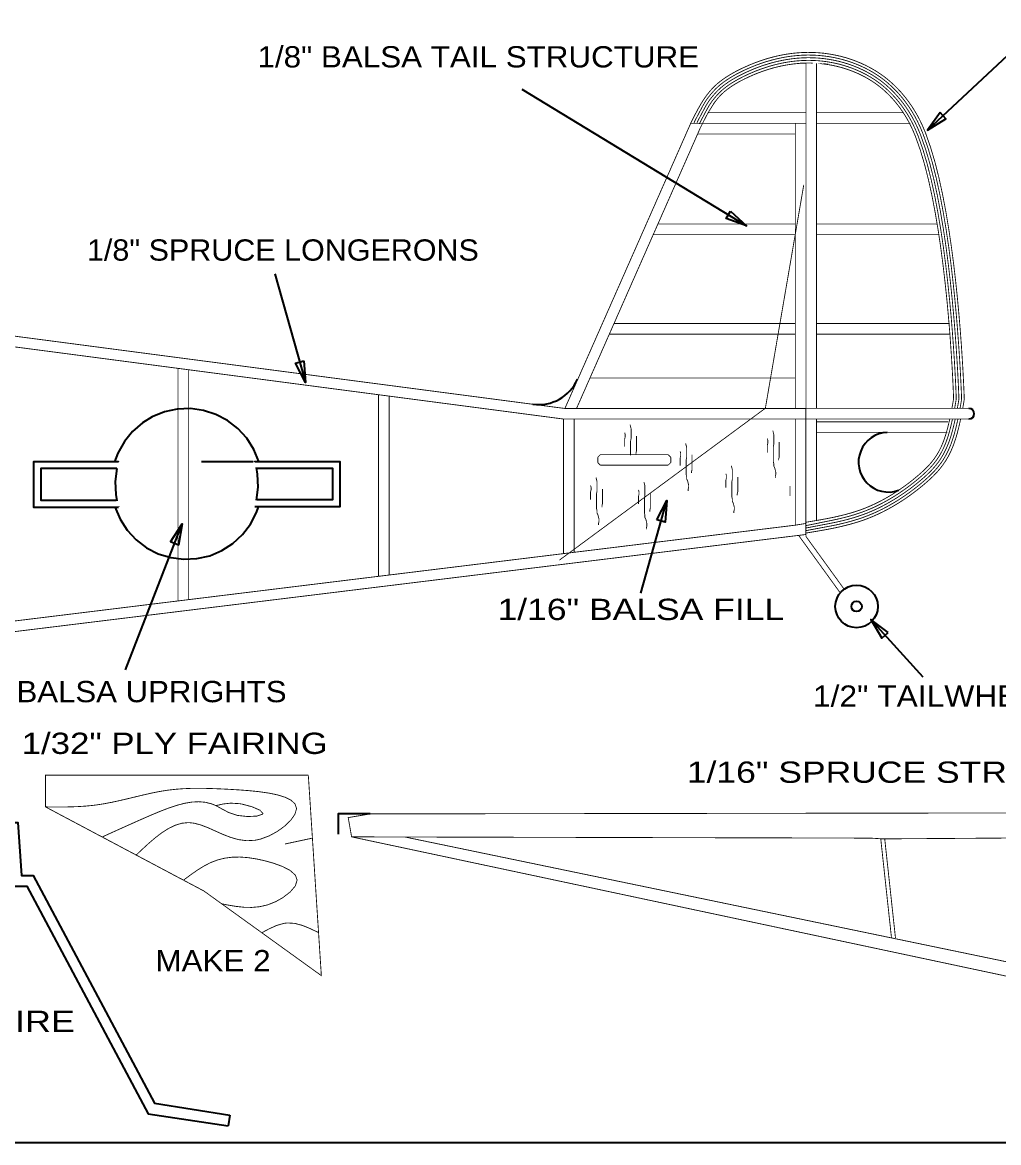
# Model space of a CAD drawing. Extents: x 0.4 to 42.7, y 0.1 to 28.
# Drawn here: x 16.27 to 27.75, y 0.14 to 13.3 of the extents above; entities that cross this region are included whole.
import ezdxf
from ezdxf.enums import TextEntityAlignment as Align

# ---------------------------------------------------------------- set-up
doc = ezdxf.new("R2010")
doc.units = 0
doc.header["$MEASUREMENT"] = 0
doc.linetypes.add('HIDDEN', pattern=[0.375, 0.25, -0.125])
doc.layers.get('0').update_dxf_attribs({"color": 1, "linetype": 'CONTINUOUS'})

msp = doc.modelspace()

# ---------------------------------------------------------------- linework, layer by layer
at = {"color": 7, "linetype": 'Continuous'}
for points in [[(42.7447, 0.1409), (42.7447, 28.0482), (0.3881, 28.0482), (0.3881, 0.1409), (42.7447, 0.1409)], [(28.0809, 13.1263), (26.9094, 12.0367)], [(22.1425, 12.5184), (24.7848, 10.9112)], [(27.0585, 12.2436), (26.9094, 12.0367), (27.1266, 12.1704), (27.0585, 12.2436)], [(24.5971, 11.0839), (24.7848, 10.9112), (24.5451, 10.9984), (24.5971, 11.0839)], [(19.2396, 10.3486), (19.6019, 9.071)], [(19.5818, 9.3253), (19.6019, 9.071), (19.4855, 9.298), (19.5818, 9.3253)], [(19.0516, 8.1415), (18.9933, 8.2844), (18.911, 8.415), (18.8074, 8.5294), (18.6854, 8.624), (18.5488, 8.696), (18.4018, 8.7432), (18.2489, 8.7641), (18.0946, 8.7582), (17.9437, 8.7255), (17.8008, 8.6672), (17.6866, 8.5971)], [(17.6866, 8.5971), (17.5699, 8.4961), (17.4725, 8.3763), (17.3974, 8.2415), (17.3586, 8.1383)], [(17.3736, 8.1391), (16.4042, 8.1391), (16.4042, 7.6048), (17.4042, 7.6048)], [(17.3826, 8.06), (16.4904, 8.06), (16.4904, 7.6893), (17.3782, 7.6893)], [(17.3831, 8.0609), (17.3634, 7.9088), (17.3704, 7.7555), (17.3833, 7.682)], [(17.4042, 8.1386), (17.4042, 8.1391), (17.3736, 8.1391)], [(18.3775, 8.1412), (18.9866, 8.1412)], [(19.0347, 8.1433), (20.0041, 8.1433), (20.0041, 7.6089), (19.0041, 7.6089)], [(19.0041, 8.1417), (19.0041, 8.1433), (19.0347, 8.1433)], [(19.0052, 8.1401), (19.0041, 8.1433)], [(19.0254, 7.6877), (19.0449, 7.8398), (19.038, 7.9931), (19.0239, 8.0714)], [(19.0257, 8.0641), (19.918, 8.0641), (19.918, 7.6934), (19.0301, 7.6934)], [(23.541, 6.5977), (23.846, 7.6846)], [(23.7302, 7.4573), (23.846, 7.6846), (23.8265, 7.4303), (23.7302, 7.4573)], [(17.3624, 7.609), (17.4222, 7.4667), (17.5058, 7.3369), (17.6106, 7.2236), (17.7337, 7.1303), (17.871, 7.0597), (18.0183, 7.014), (18.1715, 6.9946), (18.3257, 7.0022), (18.4762, 7.0363), (18.6186, 7.0961), (18.7482, 7.1797), (18.8616, 7.2846), (18.9549, 7.4076), (19.0256, 7.5449), (19.0493, 7.6107)], [(17.4015, 7.6133), (17.404, 7.6053)], [(17.404, 7.6053), (17.4042, 7.6048)], [(17.4042, 7.6048), (17.4042, 7.6053)], [(19.0041, 7.6089), (19.0043, 7.6095)], [(19.0041, 7.6089), (19.0041, 7.6094)], [(17.4854, 5.696), (18.1528, 7.4121)], [(18.0155, 7.1971), (18.1528, 7.4121), (18.1088, 7.1609), (18.0155, 7.1971)], [(26.8593, 5.6082), (26.2444, 6.2868)], [(26.4493, 6.1352), (26.2444, 6.2868), (26.3752, 6.068), (26.4493, 6.1352)], [(20.3599, 4.0024), (19.9863, 4.0024), (19.9863, 3.7646)], [(11.5866, 0.4621), (12.4717, 0.6043), (13.8992, 3.2792), (14.0379, 3.2792), (14.0795, 3.9029), (16.2205, 3.9029), (16.2619, 3.2792), (16.4006, 3.2792), (17.8281, 0.6043), (18.7132, 0.4621)], [(11.6065, 0.3387), (12.5529, 0.4908), (13.9743, 3.1542), (14.1548, 3.1542), (14.1964, 3.7779), (16.1034, 3.7779), (16.145, 3.1542), (16.3257, 3.1542), (17.7532, 0.4794), (18.6933, 0.3387)], [(18.7132, 0.4621), (18.6933, 0.3387)]]:
    msp.add_lwpolyline(points, dxfattribs=at)
at = {"color": 7, "linetype": 'Continuous', "const_width": 0.01}
for points in [[(24.1277, 12.1155), (24.1562, 12.1731), (24.1853, 12.2303), (24.2154, 12.2866), (24.2468, 12.3417), (24.2801, 12.3949), (24.3158, 12.446), (24.3544, 12.4946), (24.3962, 12.54), (24.3965, 12.5403), (24.442, 12.5824), (24.4908, 12.6213), (24.5425, 12.6573), (24.5963, 12.6908), (24.6519, 12.7219), (24.7078, 12.7505), (24.7656, 12.7779), (24.824, 12.8035), (24.8831, 12.8272), (24.943, 12.849), (25.0033, 12.8689), (25.0641, 12.8867), (25.1254, 12.9024), (25.1871, 12.916), (25.2493, 12.9273), (25.3118, 12.9364), (25.3747, 12.9431), (25.4378, 12.9473), (25.501, 12.9491), (25.5644, 12.9483), (25.5666, 12.9483), (25.6299, 12.9448), (25.6935, 12.9388), (25.7567, 12.9301), (25.8196, 12.9189), (25.8821, 12.9051), (25.9439, 12.8887), (26.005, 12.8697), (26.0653, 12.8481), (26.1244, 12.824), (26.1823, 12.7973), (26.2389, 12.7681), (26.2942, 12.7363), (26.3477, 12.702), (26.3995, 12.6651), (26.415, 12.6534), (26.4644, 12.6132), (26.5116, 12.5707), (26.557, 12.5261), (26.6003, 12.4794), (26.6415, 12.4309), (26.6804, 12.3807), (26.7171, 12.329), (26.7516, 12.276), (26.7837, 12.2218), (26.8134, 12.1667), (26.828, 12.1376), (26.8542, 12.0811), (26.8787, 12.0232), (26.8896, 11.9958), (26.9456, 11.837), (26.9971, 11.664), (27.044, 11.4792), (27.0865, 11.2849), (27.1251, 11.0837), (27.1596, 10.878), (27.1903, 10.6701), (27.2177, 10.4625), (27.2416, 10.2576), (27.2624, 10.0579), (27.2802, 9.8657), (27.2955, 9.6834), (27.3081, 9.5136), (27.3184, 9.3585), (27.3266, 9.2207), (27.3329, 9.1025), (27.3373, 9.0064), (27.3403, 8.9348), (27.3419, 8.8901), (27.3426, 8.8747), (27.3426, 8.8747), (27.3403, 8.8614), (27.3346, 8.8248), (27.3249, 8.7697), (27.3244, 8.7666)], [(24.3804, 12.4767), (24.3804, 12.4767), (24.4186, 12.5182), (24.4624, 12.5587), (24.5095, 12.5962), (24.5596, 12.6312), (24.6121, 12.6639), (24.6667, 12.6944), (24.7216, 12.7225), (24.7785, 12.7495), (24.8361, 12.7747), (24.8944, 12.7981), (24.9532, 12.8195), (25.0125, 12.8391), (25.0724, 12.8566), (25.1326, 12.8721), (25.1934, 12.8854), (25.2544, 12.8965), (25.3158, 12.9054), (25.3774, 12.9119), (25.3774, 12.9119), (25.4393, 12.9161), (25.5013, 12.9179), (25.5642, 12.9171), (25.6277, 12.9137), (25.6898, 12.9077), (25.7518, 12.8992), (25.8135, 12.8882), (25.8746, 12.8747), (25.9353, 12.8586), (25.9951, 12.84), (26.0541, 12.8189), (26.1118, 12.7953), (26.1686, 12.7692), (26.224, 12.7406), (26.2778, 12.7095), (26.3302, 12.676), (26.381, 12.6399), (26.3956, 12.6288), (26.444, 12.5894), (26.4902, 12.5479), (26.5346, 12.5043), (26.5769, 12.4586), (26.6172, 12.4111), (26.6552, 12.362), (26.6913, 12.3114), (26.7249, 12.2595), (26.7563, 12.2064), (26.7857, 12.1523), (26.7998, 12.124), (26.8257, 12.0685), (26.8496, 12.0113), (26.8602, 11.9848), (26.9159, 11.8273), (26.9669, 11.6557), (27.0134, 11.4719), (27.0559, 11.2786), (27.0941, 11.0782), (27.1286, 10.8731), (27.1594, 10.6658), (27.1866, 10.4587), (27.2104, 10.2542), (27.2313, 10.0548), (27.2491, 9.8629), (27.2642, 9.681), (27.2768, 9.5114), (27.2872, 9.3566), (27.2953, 9.219), (27.3014, 9.101), (27.3014, 9.101), (27.306, 9.0051), (27.306, 9.0051), (27.3091, 8.9336), (27.3106, 8.8889), (27.3111, 8.8749), (27.3038, 8.83), (27.2943, 8.7752), (27.2926, 8.7666)], [(24.4035, 12.4556), (24.4035, 12.4556), (24.4407, 12.4961), (24.4828, 12.535), (24.5282, 12.5712), (24.5768, 12.6051), (24.6281, 12.6369), (24.6814, 12.6668), (24.7355, 12.6945), (24.7914, 12.721), (24.8481, 12.7459), (24.9054, 12.7689), (24.9633, 12.79), (25.0218, 12.8092), (25.0806, 12.8265), (25.1399, 12.8417), (25.1995, 12.8547), (25.2595, 12.8657), (25.3197, 12.8744), (25.3802, 12.8808), (25.4408, 12.8849), (25.4408, 12.8849), (25.5015, 12.8866), (25.5632, 12.8859), (25.6254, 12.8825), (25.6862, 12.8767), (25.747, 12.8684), (25.8073, 12.8576), (25.8673, 12.8443), (25.9266, 12.8286), (25.9852, 12.8104), (26.0428, 12.7897), (26.0994, 12.7666), (26.1548, 12.7411), (26.209, 12.7132), (26.2617, 12.6828), (26.3127, 12.6501), (26.3625, 12.6148), (26.3764, 12.6042), (26.4238, 12.5657), (26.4688, 12.5252), (26.5122, 12.4825), (26.5535, 12.4379), (26.5929, 12.3914), (26.6301, 12.3434), (26.6654, 12.2938), (26.6984, 12.243), (26.7293, 12.191), (26.7579, 12.1378), (26.7716, 12.1104), (26.7969, 12.0558), (26.8207, 11.9995), (26.8309, 11.9738), (26.8862, 11.8176), (26.9368, 11.6474), (26.9832, 11.4648), (27.0253, 11.2724), (27.0634, 11.0727), (27.0977, 10.8682), (27.1285, 10.6615), (27.1555, 10.4548), (27.1794, 10.2508), (27.2002, 10.0517), (27.218, 9.8602), (27.2331, 9.6785), (27.2457, 9.5092), (27.2559, 9.3546), (27.2641, 9.2172), (27.2703, 9.0994), (27.2748, 9.0037), (27.2748, 9.0037), (27.2778, 8.9324), (27.2778, 8.9324), (27.2795, 8.8878), (27.2799, 8.8769), (27.2731, 8.8352), (27.2635, 8.7808), (27.2608, 8.7666)], [(24.4264, 12.4344), (24.4264, 12.4344), (24.4629, 12.474), (24.5032, 12.5112), (24.5469, 12.5461), (24.5939, 12.579), (24.6439, 12.61), (24.6962, 12.6392), (24.7492, 12.6664), (24.8045, 12.6926), (24.8602, 12.717), (24.9166, 12.7397), (24.9735, 12.7605), (25.031, 12.7794), (25.0889, 12.7963), (25.147, 12.8112), (25.2056, 12.8241), (25.2644, 12.8348), (25.3236, 12.8434), (25.3829, 12.8497), (25.4422, 12.8537), (25.5018, 12.8554), (25.5018, 12.8554), (25.5621, 12.8546), (25.623, 12.8513), (25.6826, 12.8456), (25.7421, 12.8375), (25.8012, 12.8269), (25.8598, 12.8139), (25.918, 12.7985), (25.9752, 12.7807), (26.0316, 12.7605), (26.087, 12.7379), (26.1412, 12.713), (26.1941, 12.6857), (26.2454, 12.6561), (26.2952, 12.6242), (26.3439, 12.5896), (26.357, 12.5796), (26.4034, 12.5419), (26.4474, 12.5024), (26.4897, 12.4607), (26.53, 12.4172), (26.5686, 12.3718), (26.6051, 12.3247), (26.6394, 12.2762), (26.6719, 12.2265), (26.702, 12.1756), (26.7302, 12.1234), (26.7436, 12.0968), (26.7684, 12.0432), (26.7918, 11.9877), (26.8017, 11.9629), (26.8564, 11.808), (26.9065, 11.6391), (26.9528, 11.4576), (26.9947, 11.2661), (27.0326, 11.0672), (27.0669, 10.8634), (27.0974, 10.6571), (27.1246, 10.451), (27.1483, 10.2473), (27.1691, 10.0487), (27.1869, 9.8574), (27.2019, 9.6761), (27.2144, 9.507), (27.2248, 9.3527), (27.233, 9.2154), (27.2391, 9.0979), (27.2437, 9.0023), (27.2466, 8.9311), (27.2466, 8.9311), (27.2483, 8.8867), (27.2483, 8.8867), (27.2484, 8.8789), (27.2423, 8.8404), (27.2328, 8.7863), (27.2291, 8.7666)], [(24.4493, 12.4132), (24.4493, 12.4132), (24.485, 12.4519), (24.5234, 12.4875), (24.5656, 12.5211), (24.6111, 12.5529), (24.6597, 12.5831), (24.7108, 12.6117), (24.763, 12.6384), (24.8174, 12.6641), (24.8723, 12.6882), (24.9278, 12.7105), (24.9839, 12.731), (25.0403, 12.7495), (25.0972, 12.7662), (25.1543, 12.7808), (25.2118, 12.7934), (25.2695, 12.804), (25.3275, 12.8123), (25.3856, 12.8185), (25.4437, 12.8225), (25.502, 12.8241), (25.5616, 12.8234), (25.5611, 12.8234), (25.6206, 12.8202), (25.679, 12.8146), (25.7372, 12.8066), (25.7951, 12.7963), (25.8525, 12.7836), (25.9093, 12.7685), (25.9654, 12.7511), (26.0204, 12.7313), (26.0746, 12.7093), (26.1275, 12.6849), (26.1791, 12.6583), (26.2292, 12.6294), (26.2777, 12.5983), (26.3254, 12.5644), (26.3377, 12.5551), (26.3832, 12.5181), (26.426, 12.4796), (26.4673, 12.439), (26.5067, 12.3964), (26.5443, 12.3521), (26.58, 12.3061), (26.6136, 12.2587), (26.6454, 12.21), (26.6748, 12.1602), (26.7025, 12.109), (26.7154, 12.0832), (26.7399, 12.0305), (26.763, 11.9759), (26.7723, 11.9519), (26.8267, 11.7983), (26.8765, 11.6308), (26.9223, 11.4504), (26.964, 11.2598), (27.0019, 11.0617), (27.036, 10.8585), (27.0664, 10.6528), (27.0935, 10.4471), (27.1172, 10.2439), (27.138, 10.0456), (27.1556, 9.8547), (27.1708, 9.6736), (27.1833, 9.5048), (27.1935, 9.3507), (27.2017, 9.2137), (27.208, 9.0963), (27.2124, 9.0009), (27.2153, 8.9299), (27.217, 8.8856), (27.217, 8.8856), (27.2172, 8.8822), (27.217, 8.8809), (27.2112, 8.8456), (27.2019, 8.7919), (27.1971, 8.7666)], [(25.4818, 12.1155), (25.4818, 12.8239)], [(25.6068, 12.2405), (25.6068, 12.8218)], [(24.3787, 12.4747), (24.3717, 12.4665), (24.3647, 12.4582), (24.3578, 12.4497), (24.3506, 12.4411), (24.3436, 12.4323), (24.3365, 12.4233), (24.3295, 12.4141), (24.3226, 12.4048), (24.3182, 12.3985), (24.3115, 12.3889), (24.3051, 12.3791), (24.2988, 12.3693), (24.2928, 12.3596), (24.2869, 12.3498), (24.2813, 12.34), (24.2757, 12.3303), (24.2702, 12.3206), (24.265, 12.311), (24.2599, 12.3016), (24.258, 12.2983), (24.2529, 12.2889), (24.2478, 12.2794), (24.2429, 12.27), (24.2378, 12.2605), (24.2327, 12.251), (24.2276, 12.2414), (24.2227, 12.232), (24.2177, 12.2227), (24.2128, 12.2131), (24.2079, 12.2037), (24.2028, 12.1941), (24.198, 12.1848), (24.1929, 12.1751), (24.1882, 12.1659), (24.1832, 12.1562), (24.1788, 12.1477), (24.1737, 12.1378), (24.1727, 12.136)], [(24.4026, 12.4545), (24.3956, 12.4464), (24.3887, 12.4381), (24.3819, 12.4298), (24.3749, 12.4214), (24.3681, 12.4129), (24.3612, 12.4042), (24.3545, 12.3954), (24.3479, 12.3864), (24.3438, 12.3806), (24.3374, 12.3714), (24.3312, 12.3621), (24.3253, 12.3527), (24.3195, 12.3433), (24.3137, 12.3339), (24.3083, 12.3244), (24.3029, 12.3149), (24.2976, 12.3054), (24.2923, 12.2959), (24.2872, 12.2866), (24.2855, 12.2835), (24.2804, 12.2741), (24.2753, 12.2647), (24.2704, 12.2553), (24.2653, 12.2458), (24.2604, 12.2364), (24.2553, 12.2269), (24.2504, 12.2175), (24.2454, 12.2081), (24.2405, 12.1987), (24.2356, 12.1892), (24.2307, 12.1798), (24.2257, 12.1704), (24.2208, 12.1608), (24.216, 12.1516), (24.2109, 12.1419), (24.206, 12.1325), (24.2014, 12.1236), (24.2006, 12.1217)], [(24.4264, 12.4344), (24.4196, 12.4263), (24.4126, 12.4181), (24.4058, 12.4099), (24.3992, 12.4017), (24.3924, 12.3934), (24.386, 12.3851), (24.3795, 12.3766), (24.3732, 12.3681), (24.3693, 12.3627), (24.3632, 12.3539), (24.3574, 12.3451), (24.3516, 12.3361), (24.3462, 12.3271), (24.3406, 12.318), (24.3353, 12.3088), (24.3301, 12.2995), (24.3248, 12.2903), (24.3197, 12.2809), (24.3146, 12.2716), (24.3131, 12.2686), (24.308, 12.2593), (24.3029, 12.2499), (24.2979, 12.2405), (24.2928, 12.2312), (24.2879, 12.2218), (24.283, 12.2124), (24.2781, 12.203), (24.273, 12.1936), (24.268, 12.1842), (24.2631, 12.1747), (24.2583, 12.1653), (24.2534, 12.1559), (24.2485, 12.1465), (24.2436, 12.1371), (24.2386, 12.1276), (24.2339, 12.1182), (24.229, 12.1088), (24.2283, 12.1075)], [(24.3938, 12.3432), (24.4493, 12.4132)], [(24.3938, 12.3394), (24.416, 12.3713)], [(24.2395, 12.0599), (24.2679, 12.117), (24.2962, 12.1726), (24.3248, 12.2262), (24.3401, 12.2531)], [(24.4094, 12.2405), (24.3329, 12.2405)], [(24.3938, 12.3394), (24.3872, 12.3288), (24.3807, 12.3184), (24.3745, 12.3083), (24.3684, 12.2986), (24.3627, 12.2895), (24.3575, 12.2811), (24.3528, 12.2735), (24.3487, 12.2669), (24.3452, 12.2614), (24.3426, 12.2572), (24.3409, 12.2544), (24.3401, 12.2531), (24.3401, 12.2531), (24.3401, 12.2531), (24.34, 12.2531), (24.34, 12.2531), (24.34, 12.2531), (24.34, 12.2531), (24.34, 12.2531), (24.34, 12.2531), (24.3401, 12.2531), (24.3401, 12.2531), (24.3401, 12.2531), (24.3401, 12.2531)], [(24.4094, 12.2405), (25.4818, 12.2405)], [(25.6068, 12.2405), (26.6258, 12.2405)], [(25.6068, 12.2405), (25.6068, 8.7666)], [(25.6068, 8.7666), (25.6068, 12.2405)], [(22.6494, 8.7655), (24.1277, 12.1155)], [(25.4818, 8.7666), (25.4818, 12.1155), (24.1277, 12.1155)], [(24.1727, 12.136), (24.1647, 12.1155)], [(25.3569, 11.9905), (25.3569, 12.1155)], [(25.6068, 12.1155), (26.7077, 12.1155)], [(22.7863, 8.7661), (24.2091, 11.9905)], [(24.2395, 12.0599), (24.2358, 12.0515), (24.2322, 12.0432), (24.2286, 12.0351), (24.2252, 12.0274), (24.222, 12.02), (24.219, 12.0133), (24.2164, 12.0072), (24.214, 12.0019), (24.2121, 11.9974), (24.2106, 11.994), (24.2096, 11.9916), (24.2091, 11.9905), (24.2091, 11.9905), (24.209, 11.9904), (24.209, 11.9904), (24.209, 11.9904), (24.209, 11.9904), (24.209, 11.9904), (24.209, 11.9904), (24.209, 11.9904), (24.209, 11.9904), (24.2091, 11.9905), (24.2091, 11.9905), (24.2091, 11.9905)], [(24.2395, 11.9905), (24.2091, 11.9905)], [(24.242, 12.065), (24.2395, 12.0596)], [(25.3569, 8.7666), (25.3569, 11.9905), (24.2395, 11.9905)], [(25.3569, 10.9326), (23.7423, 10.9326)], [(25.6068, 10.9326), (27.0231, 10.9326)], [(23.7251, 10.8076), (23.6869, 10.8076)], [(25.3569, 10.8076), (23.7251, 10.8076)], [(25.6068, 10.8076), (27.0459, 10.8076)], [(13.6725, 9.9455), (22.645, 8.7661), (25.4813, 8.7661), (25.4813, 8.7587)], [(13.6564, 9.8216), (22.6287, 8.6421), (25.3574, 8.6421), (25.3574, 7.3948), (9.2555, 5.4188), (7.0941, 5.3349)], [(25.3569, 9.7645), (23.2227, 9.7645)], [(25.6068, 9.7645), (27.1713, 9.7645)], [(23.2227, 9.6395), (23.1698, 9.6395)], [(25.3569, 9.6395), (23.2227, 9.6395)], [(25.6068, 9.6395), (27.1794, 9.6395)], [(18.1034, 9.174), (18.1034, 9.2403), (18.1034, 6.5066)], [(18.2284, 9.1557), (18.2284, 9.2182)], [(18.1034, 7.7363), (18.1034, 9.174)], [(18.2284, 7.7363), (18.2284, 9.1557)], [(22.944, 9.1237), (25.3569, 9.1237)], [(20.4586, 8.8669), (20.4586, 8.93), (20.4586, 6.7936)], [(20.4586, 7.7363), (20.4586, 8.8669)], [(20.5837, 6.8749), (20.5837, 6.8057), (20.5837, 8.9109)], [(20.5837, 7.8566), (20.5837, 8.8358)], [(25.4813, 8.7587), (25.4813, 8.7666)], [(25.4813, 8.7587), (25.4813, 8.6474)], [(25.4818, 8.7666), (25.5587, 8.7666)], [(27.3973, 8.7666), (25.5587, 8.7666)], [(25.4813, 8.6474), (25.4813, 7.2851), (9.2655, 5.2952), (7.099, 5.21)], [(22.6327, 8.5791), (22.6327, 8.6445), (22.6327, 7.0609)], [(22.6327, 8.5791), (22.6327, 7.8567)], [(22.7578, 8.5791), (22.7578, 8.6421)], [(22.7578, 8.5791), (22.7578, 7.8567)], [(23.4156, 8.5755), (23.4213, 8.5523), (23.4271, 8.529), (23.4271, 8.5), (23.4271, 8.471), (23.4271, 8.442), (23.4271, 8.413), (23.4213, 8.384), (23.4213, 8.3549), (23.4213, 8.3259)], [(25.3574, 8.6421), (25.4813, 8.6421)], [(25.4813, 8.6421), (25.4813, 8.6474)], [(27.3973, 8.6421), (25.4813, 8.6421)], [(27.4166, 8.6421), (25.4813, 8.6421)], [(27.3006, 8.6455), (27.2957, 8.6222), (27.2766, 8.5393), (27.2549, 8.4565), (27.2403, 8.4074), (27.2146, 8.3338), (27.1867, 8.2671), (27.1567, 8.2066), (27.1246, 8.1515), (27.0902, 8.1009), (27.0539, 8.0542), (27.0155, 8.0105), (26.9752, 7.969), (26.9329, 7.9291), (26.9081, 7.9069), (26.8629, 7.8679), (26.816, 7.8294), (26.7674, 7.7914), (26.7173, 7.7541), (26.6658, 7.7177), (26.6129, 7.6823), (26.5589, 7.6481), (26.5037, 7.6152), (26.4474, 7.5838), (26.3905, 7.5539), (26.3327, 7.5259), (26.2741, 7.4997), (26.2233, 7.4787), (26.1638, 7.4564), (26.104, 7.4361), (26.0437, 7.4177), (25.983, 7.4008), (25.9222, 7.3854), (25.861, 7.3713), (25.7997, 7.3583), (25.738, 7.3462), (25.6762, 7.3349), (25.6143, 7.3241), (25.5525, 7.3137), (25.4904, 7.3035), (25.4818, 7.3021)], [(25.6068, 8.6455), (25.6068, 7.466)], [(27.1514, 8.6097), (25.6068, 8.6097)], [(27.1728, 8.6455), (27.1553, 8.5692), (27.1346, 8.4903), (27.1212, 8.4459), (27.0977, 8.3785), (27.0729, 8.3191), (27.0466, 8.266), (27.0187, 8.2181), (26.989, 8.1745), (26.9575, 8.1339), (26.9237, 8.0954), (26.8873, 8.0582), (26.8481, 8.0211), (26.8255, 8.0008), (26.7823, 7.9636), (26.7378, 7.9269), (26.6916, 7.8908), (26.6438, 7.8554), (26.5949, 7.8208), (26.5446, 7.7871), (26.4933, 7.7547), (26.4411, 7.7235), (26.3879, 7.6937), (26.3341, 7.6656), (26.2797, 7.6392), (26.2248, 7.6146), (26.1776, 7.5951), (26.1219, 7.5742), (26.0656, 7.5551), (26.0087, 7.5377), (25.9511, 7.5217), (25.8928, 7.507), (25.834, 7.4934), (25.7747, 7.4808)], [(27.2051, 8.6455), (27.2042, 8.6422), (27.1857, 8.5617), (27.1648, 8.4818), (27.1512, 8.4362), (27.1271, 8.3672), (27.1016, 8.306), (27.0743, 8.2511), (27.0454, 8.2014), (27.0144, 8.1559), (26.9816, 8.1138), (26.9468, 8.074), (26.9094, 8.0357), (26.8695, 7.9979), (26.8464, 7.9772), (26.8027, 7.9395), (26.7575, 7.9024), (26.7106, 7.8658), (26.6624, 7.8299), (26.6128, 7.7948), (26.5618, 7.7607), (26.5098, 7.7278), (26.4568, 7.6962), (26.4029, 7.6661), (26.3484, 7.6375), (26.2931, 7.6106), (26.2372, 7.5856), (26.189, 7.5658), (26.1324, 7.5446), (26.0753, 7.5252), (26.0175, 7.5075), (25.9591, 7.4913), (25.9003, 7.4764), (25.8408, 7.4627), (25.7812, 7.4503)], [(27.2369, 8.6455), (27.2348, 8.6355), (27.2161, 8.5542), (27.1949, 8.4733), (27.181, 8.4266), (27.1563, 8.3561), (27.13, 8.293), (27.1018, 8.2362), (27.0717, 8.1847), (27.0398, 8.1376), (27.0058, 8.0939), (26.9698, 8.0528), (26.9314, 8.0135), (26.8906, 7.975), (26.867, 7.9537), (26.8228, 7.9156), (26.7771, 7.878), (26.7297, 7.8409), (26.6807, 7.8046), (26.6304, 7.7691), (26.5789, 7.7346), (26.5263, 7.7012), (26.4724, 7.6692), (26.4179, 7.6386), (26.3625, 7.6096), (26.3062, 7.5823), (26.2496, 7.557), (26.2005, 7.5367), (26.1429, 7.5151), (26.0848, 7.4955), (26.0262, 7.4775), (25.9671, 7.4611), (25.9076, 7.446), (25.8474, 7.4322), (25.7875, 7.4197)], [(27.2688, 8.6455), (27.2654, 8.6288), (27.2464, 8.5467), (27.225, 8.4649), (27.2105, 8.417), (27.1856, 8.3449), (27.1584, 8.2801), (27.1293, 8.2214), (27.0982, 8.1681), (27.0651, 8.1192), (27.0299, 8.074), (26.9927, 8.0316), (26.9533, 7.9912), (26.9118, 7.952), (26.8875, 7.9303), (26.8428, 7.8917), (26.7966, 7.8536), (26.7485, 7.8161), (26.6991, 7.7793), (26.6481, 7.7434), (26.5959, 7.7084), (26.5426, 7.6746), (26.488, 7.6422), (26.4326, 7.6111), (26.3764, 7.5817), (26.3195, 7.5541), (26.2619, 7.5283), (26.2119, 7.5077), (26.1533, 7.4857), (26.0943, 7.4657), (26.035, 7.4475), (25.9752, 7.4309), (25.9149, 7.4157), (25.8542, 7.4017), (25.7939, 7.3891)], [(23.3517, 8.4826), (23.3576, 8.4594), (23.3576, 8.4304), (23.3517, 8.4072), (23.3517, 8.3782), (23.3517, 8.3491), (23.3517, 8.3201), (23.3459, 8.3201)], [(23.491, 8.442), (23.491, 8.413), (23.491, 8.3839), (23.491, 8.3549), (23.491, 8.3259), (23.491, 8.2969), (23.491, 8.2679), (23.4852, 8.2446), (23.4852, 8.2272)], [(25.0928, 8.5058), (25.0986, 8.4826), (25.1044, 8.4594), (25.1044, 8.4304), (25.1044, 8.4014), (25.1044, 8.3724), (25.1044, 8.3433), (25.0986, 8.3143), (25.0986, 8.2853), (25.0986, 8.2563), (25.0986, 8.2273), (25.0986, 8.1982), (25.0986, 8.1692), (25.0986, 8.1402), (25.1044, 8.117), (25.1044, 8.088), (25.1159, 8.0647), (25.1217, 8.0415), (25.1275, 8.0183), (25.1275, 7.9893), (25.1217, 7.9661), (25.1217, 7.9487)], [(25.6068, 8.4847), (27.1421, 8.4847)], [(23.4213, 8.3259), (23.4213, 8.2238)], [(23.4213, 8.2969), (23.4213, 8.2679), (23.4213, 8.2389), (23.4213, 8.2157)], [(24.0684, 8.355), (24.0743, 8.3317), (24.0801, 8.3085), (24.0801, 8.2795), (24.0801, 8.2505), (24.0801, 8.2215), (24.0801, 8.1924), (24.0743, 8.1634), (24.0743, 8.1344), (24.0743, 8.1054), (24.0743, 8.0764), (24.0743, 8.0473), (24.0743, 8.0183), (24.0743, 7.9893), (24.0801, 7.9661), (24.0801, 7.9371), (24.0917, 7.9139), (24.0974, 7.8907), (24.1032, 7.8674), (24.1032, 7.8384), (24.0974, 7.8152), (24.0974, 7.7978)], [(25.0289, 8.413), (25.0347, 8.3898), (25.0347, 8.3607), (25.0289, 8.3375), (25.0289, 8.3085), (25.0289, 8.2795), (25.0289, 8.2505), (25.0232, 8.2505)], [(25.1683, 8.3723), (25.1683, 8.3433), (25.1683, 8.3143), (25.1683, 8.2853), (25.1683, 8.2563), (25.1683, 8.2272), (25.1683, 8.1982), (25.1623, 8.175), (25.1623, 8.1576)], [(23.0356, 8.1926), (23.0669, 8.2238)], [(23.0356, 8.1926), (23.0356, 8.1301)], [(23.0669, 8.2238), (23.8624, 8.2238)], [(23.8624, 8.2238), (23.8937, 8.1926)], [(23.8937, 8.1926), (23.8937, 8.1301)], [(24.0047, 8.2621), (24.0104, 8.2389), (24.0104, 8.2099), (24.0047, 8.1866), (24.0047, 8.1576), (24.0047, 8.1286), (24.0047, 8.0996), (23.9989, 8.0996)], [(24.1438, 8.2214), (24.1438, 8.1924), (24.1438, 8.1634), (24.1438, 8.1344), (24.1438, 8.1054), (24.1438, 8.0764), (24.1438, 8.0473), (24.138, 8.0241), (24.138, 8.0067)], [(23.0356, 8.1301), (23.0669, 8.0988)], [(23.8624, 8.0988), (23.0669, 8.0988)], [(23.8937, 8.1301), (23.8624, 8.0988)], [(24.6053, 8.0938), (24.6111, 8.0706), (24.6169, 8.0474), (24.6169, 8.0183), (24.6169, 7.9893), (24.6169, 7.9603), (24.6169, 7.9313), (24.6111, 7.9023), (24.6111, 7.8732), (24.6111, 7.8442), (24.6111, 7.8152), (24.6111, 7.7862), (24.6111, 7.7572), (24.6111, 7.7281), (24.6169, 7.7049), (24.6169, 7.6759), (24.6284, 7.6527), (24.6342, 7.6295), (24.6402, 7.6063), (24.6402, 7.5772), (24.6342, 7.554), (24.6342, 7.5366)], [(23.0152, 7.9545), (23.021, 7.9313), (23.0268, 7.9081), (23.0268, 7.879), (23.0268, 7.85), (23.0268, 7.821), (23.0268, 7.792), (23.021, 7.763), (23.021, 7.7339), (23.021, 7.7049), (23.021, 7.6759), (23.021, 7.6469), (23.021, 7.6179), (23.021, 7.5888), (23.0268, 7.5656), (23.0268, 7.5366), (23.0383, 7.5134), (23.0441, 7.4902), (23.0501, 7.467), (23.0501, 7.4379), (23.0441, 7.4147), (23.0441, 7.3973)], [(23.578, 7.9023), (23.5839, 7.8791), (23.5897, 7.8559), (23.5897, 7.8268), (23.5897, 7.7978), (23.5897, 7.7688), (23.5897, 7.7398), (23.5839, 7.7108), (23.5839, 7.6817), (23.5839, 7.6527), (23.5839, 7.6237), (23.5839, 7.5947), (23.5839, 7.5657), (23.5839, 7.5366), (23.5897, 7.5134), (23.5897, 7.4844), (23.6013, 7.4612), (23.607, 7.438), (23.6128, 7.4148), (23.6128, 7.3857), (23.607, 7.3625), (23.607, 7.3451)], [(24.5414, 8.0009), (24.5472, 7.9777), (24.5472, 7.9487), (24.5414, 7.9255), (24.5414, 7.8965), (24.5414, 7.8674), (24.5414, 7.8384), (24.5357, 7.8384)], [(24.6808, 7.9603), (24.6808, 7.9313), (24.6808, 7.9022), (24.6808, 7.8732), (24.6808, 7.8442), (24.6808, 7.8152), (24.6808, 7.7862), (24.6748, 7.7629), (24.6748, 7.7455)], [(18.2284, 7.8566), (18.2284, 7.7363)], [(20.5837, 7.8566), (20.5837, 7.7363)], [(22.6327, 7.8567), (22.6327, 7.129)], [(22.7578, 7.8567), (22.7578, 7.1395)], [(22.9513, 7.8616), (22.9571, 7.8384), (22.9571, 7.8094), (22.9513, 7.7862), (22.9513, 7.7572), (22.9513, 7.7281), (22.9513, 7.6991), (22.9456, 7.6991)], [(23.0907, 7.821), (23.0907, 7.792), (23.0907, 7.7629), (23.0907, 7.7339), (23.0907, 7.7049), (23.0907, 7.6759), (23.0907, 7.6469), (23.0847, 7.6236), (23.0847, 7.6062)], [(23.5143, 7.8094), (23.5201, 7.7862), (23.5201, 7.7572), (23.5143, 7.734), (23.5143, 7.705), (23.5143, 7.6759), (23.5143, 7.6469), (23.5085, 7.6469)], [(23.6534, 7.7688), (23.6534, 7.7398), (23.6534, 7.7107), (23.6534, 7.6817), (23.6534, 7.6527), (23.6534, 7.6237), (23.6534, 7.5947), (23.6477, 7.5714), (23.6477, 7.554)], [(25.2943, 7.8567), (25.2943, 7.7363)], [(18.1034, 7.7363), (18.1034, 6.5813)], [(18.2284, 7.7363), (18.2284, 6.5813)], [(20.4586, 7.7363), (20.4586, 6.8749)], [(20.5837, 7.7363), (20.5837, 6.8749)], [(25.3574, 7.3948), (25.4813, 7.415)], [(25.7147, 7.4691), (25.6542, 7.458), (25.5932, 7.4474), (25.5319, 7.4371), (25.4751, 7.4278)], [(25.7812, 7.4503), (25.7443, 7.4428), (25.708, 7.4354), (25.6727, 7.4282), (25.6389, 7.4213), (25.6071, 7.4148), (25.5778, 7.4089), (25.5516, 7.4035), (25.5289, 7.3989), (25.5103, 7.3951), (25.4962, 7.3923), (25.4871, 7.3904), (25.4836, 7.3897), (25.4836, 7.3897), (25.4836, 7.3897), (25.4836, 7.3897), (25.4836, 7.3897), (25.4836, 7.3897), (25.4836, 7.3897), (25.4836, 7.3897), (25.4836, 7.3897), (25.4836, 7.3897), (25.4836, 7.3897), (25.4836, 7.3897), (25.4836, 7.3897)], [(25.7875, 7.4197), (25.4848, 7.3617)], [(25.7939, 7.3891), (25.4858, 7.3312)], [(25.6068, 7.466), (25.6068, 7.4495)], [(25.7147, 7.4691), (25.7747, 7.4808)], [(25.8846, 6.5998), (25.3963, 7.2742)], [(25.4818, 7.2847), (25.4818, 7.2626)], [(25.9307, 6.6429), (25.4818, 7.2626)], [(22.7578, 7.1395), (22.7578, 7.0731)], [(18.2284, 6.5813), (18.2284, 6.5196)], [(19.6343, 4.4574), (16.5459, 4.4574), (16.5459, 4.0847)], [(16.5459, 4.0847), (18.408, 3.0963), (19.7874, 2.1023), (19.6343, 4.4574)], [(16.5459, 4.0847), (16.6378, 4.0839), (16.7299, 4.0837), (16.8218, 4.0847), (16.9139, 4.0877), (17.006, 4.0932), (17.0983, 4.102), (17.145, 4.1078), (17.2375, 4.1222), (17.3297, 4.14), (17.4218, 4.16), (17.5132, 4.1814), (17.6038, 4.2032), (17.6933, 4.2246), (17.7815, 4.2446), (17.8684, 4.2623), (17.9054, 4.2691), (17.9897, 4.282), (18.0735, 4.2917), (18.1577, 4.2982), (18.2439, 4.302), (18.3333, 4.3033), (18.4269, 4.3023), (18.5261, 4.2995), (18.6323, 4.2949), (18.6887, 4.2921), (18.8065, 4.2854), (18.9283, 4.2765), (19.0493, 4.2644), (19.1649, 4.248), (19.2704, 4.2264), (19.3608, 4.1985), (19.4316, 4.1634), (19.478, 4.1201), (19.4953, 4.0675), (19.4952, 4.0617), (19.4768, 3.9988), (19.4299, 3.9306), (19.3603, 3.8623), (19.2736, 3.7988), (19.1761, 3.7453), (19.0733, 3.7068), (19.0114, 3.693), (18.9112, 3.6875), (18.8146, 3.7003), (18.7214, 3.7267), (18.631, 3.7618), (18.5433, 3.8008), (18.4578, 3.839), (18.3742, 3.8715), (18.2921, 3.8936), (18.2279, 3.9004), (18.1477, 3.8928), (18.0682, 3.8686), (17.9894, 3.8301), (17.911, 3.7799), (17.8332, 3.7202), (17.7555, 3.6536), (17.6782, 3.5825), (17.6115, 3.5191)], [(17.2118, 3.7313), (17.2118, 3.7313), (17.2347, 3.7418), (17.2969, 3.77), (17.388, 3.8113), (17.4976, 3.8606), (17.6157, 3.9134), (17.6726, 3.9386), (17.786, 3.9881), (17.8928, 4.0327), (17.9938, 4.0715), (18.0891, 4.1032), (18.1795, 4.1269), (18.2655, 4.1415), (18.3472, 4.1458), (18.4254, 4.139), (18.5003, 4.1198), (18.5482, 4.0999), (18.6206, 4.0601), (18.7008, 4.0179), (18.7994, 3.9852), (18.8016, 3.9847), (18.9215, 3.9714), (19.0323, 3.9771), (19.0967, 3.9995), (19.1011, 4.0078), (19.0654, 4.0463), (18.971, 4.087), (18.8536, 4.1181), (18.8247, 4.123), (18.721, 4.1289), (18.6315, 4.1186), (18.5491, 4.1001), (18.5482, 4.0999)], [(31.8967, 3.7482), (27.0734, 3.7135), (26.3847, 3.7094), (26.2393, 3.7181), (20.1431, 3.7327), (20.1031, 3.9591), (20.3599, 4.0024), (31.9904, 4.0199), (32.0201, 3.7462), (31.8967, 3.7482)], [(19.6824, 3.7181), (19.5507, 3.6899), (19.4403, 3.6662), (19.3718, 3.6515), (19.3599, 3.6489), (19.3599, 3.6489)], [(20.1431, 3.7327), (32.2079, 1.167), (32.3008, 1.1617), (32.2811, 1.3441), (20.7701, 3.7312)], [(26.3613, 3.7072), (26.4867, 2.552)], [(26.4077, 3.7095), (26.5341, 2.5455)], [(18.1669, 3.2243), (18.2432, 3.2808), (18.32, 3.3349), (18.3977, 3.384), (18.4765, 3.4258), (18.4894, 3.4317), (18.5705, 3.4623), (18.6541, 3.4829), (18.7412, 3.494), (18.8323, 3.4957), (18.9285, 3.4884), (19.0304, 3.4724), (19.1115, 3.4547), (19.2233, 3.424), (19.3302, 3.3851), (19.4204, 3.3381), (19.4821, 3.2829), (19.5032, 3.2243), (19.4802, 3.1546), (19.4194, 3.0837), (19.3344, 3.0185), (19.2498, 2.9708), (19.1543, 2.9334), (19.0605, 2.9119), (18.9681, 2.9036), (18.8765, 2.9058), (18.7858, 2.9158), (18.6954, 2.9309), (18.6164, 2.9461)], [(19.0879, 2.6064), (19.1733, 2.6521), (19.2593, 2.691), (19.3455, 2.7163), (19.3873, 2.7216), (19.4746, 2.7163), (19.5626, 2.6931), (19.6508, 2.6575), (19.7393, 2.6153), (19.7546, 2.6078)]]:
    msp.add_lwpolyline(points, dxfattribs=at)
at = {"color": 7, "linetype": 'HIDDEN', "const_width": 0.01}
msp.add_lwpolyline([(22.5853, 6.9841), (25.0051, 8.7683), (25.4565, 11.3932)], dxfattribs=at)
at = {"color": 7, "linetype": 'Continuous'}
for radius in [0.25, 0.0614]:
    msp.add_circle((26.0773, 6.4404), radius, dxfattribs=at)
for centre, radius, start, end in [((22.3393, 9.3111), 0.5, 262.521, 336.1231), ((27.3973, 8.7036), 0.063, 0, 90), ((27.3973, 8.7051), 0.063, 270, 0), ((26.4508, 8.1341), 0.3509, 92.0536, 289.8445)]:
    msp.add_arc(centre, radius, start, end, dxfattribs=at)

# ---------------------------------------------------------------- texts
at = {"color": 7}
for s, rotation, width, p, p2 in [('1/8" BALSA TAIL STRUCTURE', 0.0011, 0.877099, (19.0371, 12.7721), (24.2266, 12.7722)), ('1/16" BALSA FILL', 0.0017, 0.940186, (21.8576, 6.2802), (25.2266, 6.2803))]:
    msp.add_text(s, height=0.25, rotation=rotation, dxfattribs=dict(at, width=width)).set_placement(p, p2, align=Align.FIT)
for s, width, p, p2 in [('1/8" SPRUCE LONGERONS', 0.92096, (17.0332, 10.5023), (21.638, 10.5023)), ('1/8" BALSA UPRIGHTS', 0.886302, (15.4643, 5.3146), (19.3788, 5.3146)), ('1/2" TAILWHEEL', 0.883538, (25.564, 5.2616), (28.4355, 5.2616)), ('1/32" PLY FAIRING', 0.937904, (16.2667, 4.707), (19.862, 4.707)), ('1/16" SPRUCE STRUTS', 1.040445, (24.082, 4.3679), (28.6773, 4.3679)), ('MAKE 2', 0.956329, (17.8369, 2.153), (19.1917, 2.153)), ('1/8" MUSIC WIRE', 1.00001, (13.4731, 1.4407), (16.8898, 1.4407))]:
    msp.add_text(s, height=0.25, dxfattribs=dict(at, width=width)).set_placement(p, p2, align=Align.FIT)

doc.saveas('drawing.dxf')
